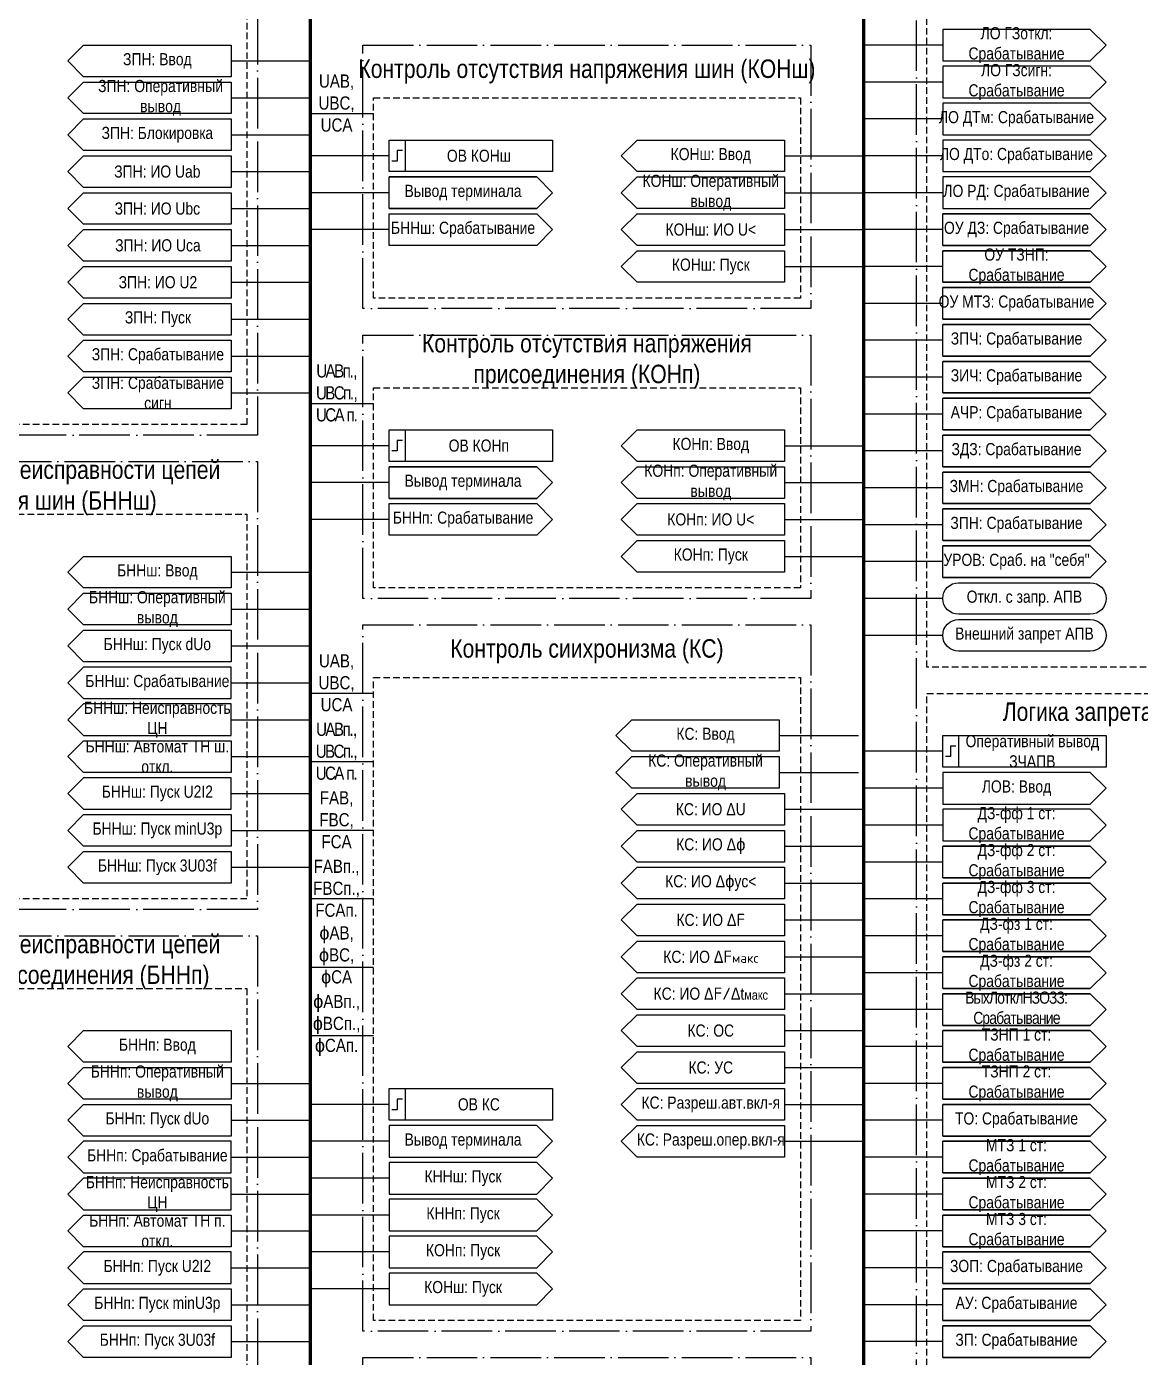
# Model space of a CAD drawing. Header units: millimetres. Extents: x -32357 to 1150, y -489 to 2440.
# Drawn here: x -28186.8 to -27975.5, y -9 to 243.5 of the extents above; entities that cross this region are included whole.
import ezdxf

# ---------------------------------------------------------------- set-up
doc = ezdxf.new("R2010")
doc.units = ezdxf.units.MM
doc.linetypes.add('ACAD_ISO04W100', pattern=[30, 24, -3, 0, -3])
doc.linetypes.add('штриховая2', pattern=[0.375, 0.25, -0.125])
doc.layers.add('TEXT', color=7, linetype='Continuous', lineweight=25)
doc.styles.add('2.5_Gost_RD', font='ARIALN.TTF', dxfattribs={"height": 2.5})
doc.styles.add('3.5_Gost_RD', font='ARIALN.TTF', dxfattribs={"height": 3.5})

msp = doc.modelspace()

# ---------------------------------------------------------------- linework, layer by layer
at = {"lineweight": 100, "ltscale": 100}
for p, q in [((-28133, 782), (-28133, -216)), ((-28028, 782), (-28028, -216))]:
    msp.add_line(p, q, dxfattribs=at)
at = {"ltscale": 100}
for p, q in [((-28013, 240), (-28028, 240)), ((-28148, 237), (-28133, 237)), ((-28013, 233), (-28028, 233)), ((-28148, 230), (-28133, 230)), ((-28133, 227), (-28121, 227)), ((-28013, 226), (-28028, 226)), ((-28148, 223), (-28133, 223)), ((-28118, 219), (-28133, 219)), ((-28043, 219), (-28028, 219)), ((-28013, 219), (-28028, 219)), ((-28148, 216), (-28133, 216)), ((-28118, 212), (-28133, 212)), ((-28043, 212), (-28028, 212)), ((-28013, 212), (-28028, 212)), ((-28148, 209), (-28133, 209)), ((-28118, 205), (-28133, 205)), ((-28043, 205), (-28028, 205)), ((-28013, 205), (-28028, 205)), ((-28148, 202), (-28133, 202)), ((-28043, 198), (-28028, 198)), ((-28013, 198), (-28028, 198)), ((-28148, 195), (-28133, 195)), ((-28013, 191), (-28028, 191)), ((-28148, 188), (-28133, 188)), ((-28013, 184), (-28028, 184)), ((-28148, 181), (-28133, 181)), ((-28013, 177), (-28028, 177)), ((-28148, 174), (-28133, 174)), ((-28133, 172), (-28121, 172)), ((-28013, 170), (-28028, 170)), ((-28118, 164), (-28133, 164)), ((-28043, 164), (-28028, 164)), ((-28013, 163), (-28028, 163)), ((-28118, 157), (-28133, 157)), ((-28043, 157), (-28028, 157)), ((-28013, 156), (-28028, 156)), ((-28118, 150), (-28133, 150)), ((-28043, 150), (-28028, 150)), ((-28013, 149), (-28028, 149)), ((-28043, 143), (-28028, 143)), ((-28013, 142), (-28028, 142)), ((-28148, 140), (-28133, 140)), ((-28013, 135), (-28028, 135)), ((-28148, 133), (-28133, 133)), ((-28013, 128), (-28028, 128)), ((-28148, 126), (-28133, 126)), ((-28148, 119), (-28133, 119)), ((-28121, 117), (-28133, 117)), ((-28148, 112), (-28133, 112)), ((-28072, 112), (-28044, 112)), ((-28044, 109), (-28029, 109)), ((-28148, 105), (-28133, 105)), ((-28121, 104), (-28133, 104)), ((-28044, 106), (-28072, 106)), ((-28072, 105), (-28044, 105)), ((-28013, 106), (-28028, 106)), ((-28044, 102), (-28029, 102)), ((-28013, 99), (-28028, 99)), ((-28148, 98), (-28133, 98)), ((-28071, 98), (-28043, 98)), ((-28043, 95), (-28028, 95)), ((-28148, 91), (-28133, 91)), ((-28121, 91), (-28133, 91)), ((-28043, 92), (-28071, 92)), ((-28071, 91), (-28043, 91)), ((-28013, 92), (-28028, 92)), ((-28043, 88), (-28028, 88)), ((-28148, 84), (-28133, 84)), ((-28043, 85), (-28071, 85)), ((-28013, 85), (-28028, 85)), ((-28043, 81), (-28028, 81)), ((-28121, 78), (-28133, 78)), ((-28043, 78), (-28071, 78)), ((-28013, 78), (-28028, 78)), ((-28043, 74), (-28028, 74)), ((-28043, 71), (-28071, 71)), ((-28013, 71), (-28028, 71)), ((-28043, 67), (-28028, 67)), ((-28121, 65), (-28133, 65)), ((-28043, 64), (-28071, 64)), ((-28013, 64), (-28028, 64)), ((-28043, 60), (-28028, 60)), ((-28043, 57), (-28071, 57)), ((-28013, 57), (-28028, 57)), ((-28121, 52), (-28133, 52)), ((-28043, 53), (-28028, 53)), ((-28043, 50), (-28071, 50)), ((-28013, 50), (-28028, 50)), ((-28043, 46), (-28028, 46)), ((-28148, 43), (-28133, 43)), ((-28043, 43), (-28071, 43)), ((-28013, 43), (-28028, 43)), ((-28118, 39), (-28133, 39)), ((-28043, 39), (-28028, 39)), ((-28148, 36), (-28133, 36)), ((-28043, 36), (-28071, 36)), ((-28013, 36), (-28028, 36)), ((-28118, 32), (-28133, 32)), ((-28043, 32), (-28028, 32)), ((-28148, 29), (-28133, 29)), ((-28043, 29), (-28071, 29)), ((-28013, 29), (-28028, 29)), ((-28118, 25), (-28133, 25)), ((-28148, 22), (-28133, 22)), ((-28013, 22), (-28028, 22)), ((-28118, 18), (-28133, 18)), ((-28148, 15), (-28133, 15)), ((-28013, 15), (-28028, 15)), ((-28118, 11), (-28133, 11)), ((-28148, 8), (-28133, 8)), ((-28013, 8), (-28028, 8)), ((-28118, 4), (-28133, 4)), ((-28148, 1), (-28133, 1)), ((-28013, 1), (-28028, 1)), ((-28148, -6), (-28133, -6)), ((-28013, -6), (-28028, -6))]:
    msp.add_line(p, q, dxfattribs=at)
at = {"color": 251, "linetype": 'ACAD_ISO04W100', "lineweight": 30, "ltscale": 0.4, "true_color": 0x58595b}
for points in [[(-28018, 777), (-27933, 777), (-27933, -140), (-28018, -140)], [(-28228, 258), (-28143, 258), (-28143, 166), (-28228, 166)], [(-28123, 240), (-28038, 240), (-28038, 190), (-28123, 190)], [(-28123, 185), (-28038, 185), (-28038, 135), (-28123, 135)], [(-28228, 161), (-28143, 161), (-28143, 76), (-28228, 76)], [(-28123, 130), (-28038, 130), (-28038, -4), (-28123, -4)], [(-28228, 71), (-28143, 71), (-28143, -14), (-28228, -14)], [(-28123, -9), (-28038, -9), (-28038, -185), (-28123, -185)]]:
    msp.add_lwpolyline(points, close=True, dxfattribs=at)
at = {"linetype": 'штриховая2', "ltscale": 5}
for points in [[(-28016, 377), (-27935, 377), (-27935, 122), (-28016, 122)], [(-28226, 248), (-28145, 248), (-28145, 168), (-28226, 168)], [(-28121, 230), (-28040, 230), (-28040, 192), (-28121, 192)], [(-28121, 175), (-28040, 175), (-28040, 137), (-28121, 137)], [(-28226, 151), (-28145, 151), (-28145, 78), (-28226, 78)], [(-28121, 120), (-28040, 120), (-28040, -2), (-28121, -2)], [(-28016, 117), (-27935, 117), (-27935, -138), (-28016, -138)], [(-28226, 61), (-28145, 61), (-28145, -12), (-28226, -12)]]:
    msp.add_lwpolyline(points, close=True, dxfattribs=at)
at = {"ltscale": 100}
for points in [[(-27982, 240), (-27985, 243), (-28013, 243), (-28013, 237), (-27985, 237), (-27982, 240)], [(-27982, 233), (-27985, 236), (-28013, 236), (-28013, 230), (-27985, 230), (-27982, 233)], [(-27982, 226), (-27985, 229), (-28013, 229), (-28013, 223), (-27985, 223), (-27982, 226)], [(-27982, 219), (-27985, 222), (-28013, 222), (-28013, 216), (-27985, 216), (-27982, 219)], [(-28118, 209), (-28090, 209), (-28087, 212), (-28090, 215), (-28118, 215), (-28090, 215), (-28087, 212), (-28090, 209), (-28118, 209), (-28118, 215)], [(-27982, 212), (-27985, 215), (-28013, 215), (-28013, 209), (-27985, 209), (-27982, 212)], [(-28118, 154), (-28090, 154), (-28087, 157), (-28090, 160), (-28118, 160), (-28090, 160), (-28087, 157), (-28090, 154), (-28118, 154), (-28118, 160)], [(-28075, 109), (-28072, 112), (-28044, 112), (-28044, 106), (-28072, 106), (-28075, 109)], [(-28075, 102), (-28072, 105), (-28044, 105), (-28044, 99), (-28072, 99), (-28075, 102)], [(-27982, 99), (-27985, 102), (-28013, 102), (-28013, 96), (-27985, 96), (-27982, 99)], [(-28074, 95), (-28071, 98), (-28043, 98), (-28043, 92), (-28071, 92), (-28074, 95)], [(-28074, 88), (-28071, 91), (-28043, 91), (-28043, 85), (-28071, 85), (-28074, 88)], [(-28074, 81), (-28071, 84), (-28043, 84), (-28043, 78), (-28071, 78), (-28074, 81)], [(-28074, 74), (-28071, 77), (-28043, 77), (-28043, 71), (-28071, 71), (-28074, 74)], [(-28074, 67), (-28071, 70), (-28043, 70), (-28043, 64), (-28071, 64), (-28074, 67)], [(-28074, 60), (-28071, 63), (-28043, 63), (-28043, 57), (-28071, 57), (-28074, 60)], [(-28074, 53), (-28071, 56), (-28043, 56), (-28043, 50), (-28071, 50), (-28074, 53)], [(-28074, 46), (-28071, 49), (-28043, 49), (-28043, 43), (-28071, 43), (-28074, 46)], [(-28074, 39), (-28071, 42), (-28043, 42), (-28043, 36), (-28071, 36), (-28074, 39)], [(-28074, 32), (-28071, 35), (-28043, 35), (-28043, 29), (-28071, 29), (-28074, 32)]]:
    msp.add_lwpolyline(points, dxfattribs=at)
for points in [[(-28148, 240), (-28148, 234), (-28176, 234), (-28179, 237), (-28176, 240)], [(-28148, 233), (-28148, 227), (-28176, 227), (-28179, 230), (-28176, 233)], [(-28176, 226), (-28148, 226), (-28148, 220), (-28176, 220), (-28179, 223)], [(-28118, 222), (-28115, 222), (-28115, 216), (-28118, 216)], [(-28118, 222), (-28087, 222), (-28087, 216), (-28118, 216)], [(-28043, 222), (-28043, 216), (-28071, 216), (-28074, 219), (-28071, 222)], [(-28176, 219), (-28148, 219), (-28148, 213), (-28176, 213), (-28179, 216)], [(-28043, 215), (-28043, 209), (-28071, 209), (-28074, 212), (-28071, 215)], [(-28176, 212), (-28148, 212), (-28148, 206), (-28176, 206), (-28179, 209)], [(-28118, 208), (-28090, 208), (-28087, 205), (-28090, 202), (-28118, 202)], [(-28071, 208), (-28043, 208), (-28043, 202), (-28071, 202), (-28074, 205)], [(-28176, 205), (-28148, 205), (-28148, 199), (-28176, 199), (-28179, 202)], [(-28071, 201), (-28043, 201), (-28043, 195), (-28071, 195), (-28074, 198)], [(-28176, 198), (-28148, 198), (-28148, 192), (-28176, 192), (-28179, 195)], [(-28176, 191), (-28148, 191), (-28148, 185), (-28176, 185), (-28179, 188)], [(-28176, 184), (-28148, 184), (-28148, 178), (-28176, 178), (-28179, 181)], [(-28176, 177), (-28148, 177), (-28148, 171), (-28176, 171), (-28179, 174)], [(-28118, 167), (-28115, 167), (-28115, 161), (-28118, 161)], [(-28118, 167), (-28087, 167), (-28087, 161), (-28118, 161)], [(-28043, 167), (-28043, 161), (-28071, 161), (-28074, 164), (-28071, 167)], [(-28043, 160), (-28043, 154), (-28071, 154), (-28074, 157), (-28071, 160)], [(-28118, 153), (-28090, 153), (-28087, 150), (-28090, 147), (-28118, 147)], [(-28071, 153), (-28043, 153), (-28043, 147), (-28071, 147), (-28074, 150)], [(-28071, 146), (-28043, 146), (-28043, 140), (-28071, 140), (-28074, 143)], [(-28148, 137), (-28176, 137), (-28179, 140), (-28176, 143), (-28148, 143)], [(-28148, 130), (-28176, 130), (-28179, 133), (-28176, 136), (-28148, 136)], [(-28148, 123), (-28176, 123), (-28179, 126), (-28176, 129), (-28148, 129)], [(-28176, 116), (-28148, 116), (-28148, 122), (-28176, 122), (-28179, 119)], [(-28176, 109), (-28148, 109), (-28148, 115), (-28176, 115), (-28179, 112)], [(-28013, 109), (-27982, 109), (-27982, 103), (-28013, 103)], [(-28013, 109), (-28010, 109), (-28010, 103), (-28013, 103)], [(-28148, 102), (-28176, 102), (-28179, 105), (-28176, 108), (-28148, 108)], [(-28176, 95), (-28148, 95), (-28148, 101), (-28176, 101), (-28179, 98)], [(-28179, 91), (-28176, 94), (-28148, 94), (-28148, 88), (-28176, 88)], [(-28179, 84), (-28176, 87), (-28148, 87), (-28148, 81), (-28176, 81)], [(-28148, 47), (-28176, 47), (-28179, 50), (-28176, 53), (-28148, 53)], [(-28148, 40), (-28176, 40), (-28179, 43), (-28176, 46), (-28148, 46)], [(-28118, 42), (-28087, 42), (-28087, 36), (-28118, 36)], [(-28118, 42), (-28115, 42), (-28115, 36), (-28118, 36)], [(-28148, 33), (-28176, 33), (-28179, 36), (-28176, 39), (-28148, 39)], [(-28176, 26), (-28148, 26), (-28148, 32), (-28176, 32), (-28179, 29)], [(-28176, 19), (-28148, 19), (-28148, 25), (-28176, 25), (-28179, 22)], [(-28148, 12), (-28176, 12), (-28179, 15), (-28176, 18), (-28148, 18)], [(-28176, 5), (-28148, 5), (-28148, 11), (-28176, 11), (-28179, 8)], [(-28179, 1), (-28176, 4), (-28148, 4), (-28148, -2), (-28176, -2)], [(-28179, -6), (-28176, -3), (-28148, -3), (-28148, -9), (-28176, -9)]]:
    msp.add_lwpolyline(points, close=True, dxfattribs=at)
at = {"lineweight": 30, "ltscale": 100}
for points in [[(-28115.5, 220), (-28116.5, 220), (-28116.5, 218), (-28117.5, 218)], [(-28115.5, 165), (-28116.5, 165), (-28116.5, 163), (-28117.5, 163)], [(-28010.5, 107), (-28011.5, 107), (-28011.5, 105), (-28012.5, 105)], [(-28115.5, 40), (-28116.5, 40), (-28116.5, 38), (-28117.5, 38)]]:
    msp.add_lwpolyline(points, dxfattribs=at)
at = {"ltscale": 100}
for points in [[(-28010, 132, -1), (-28010, 138), (-27985, 138, -1), (-27985, 132)], [(-28010, 125, -1), (-28010, 131), (-27985, 131, -1), (-27985, 125)]]:
    msp.add_lwpolyline(points, format="xyb", close=True, dxfattribs=at)
at = {"layer": 'TEXT', "ltscale": 100}
for points in [[(-28013, 202), (-27985, 202), (-27982, 205), (-27985, 208), (-28013, 208), (-27985, 208), (-27982, 205), (-27985, 202), (-28013, 202), (-28013, 208)], [(-28013, 195), (-27985, 195), (-27982, 198), (-27985, 201), (-28013, 201), (-27985, 201), (-27982, 198), (-27985, 195), (-28013, 195), (-28013, 201)], [(-28013, 188), (-27985, 188), (-27982, 191), (-27985, 194), (-28013, 194), (-27985, 194), (-27982, 191), (-27985, 188), (-28013, 188), (-28013, 194)], [(-28013, 181), (-27985, 181), (-27982, 184), (-27985, 187), (-28013, 187), (-27985, 187), (-27982, 184), (-27985, 181), (-28013, 181), (-28013, 187)], [(-28013, 174), (-27985, 174), (-27982, 177), (-27985, 180), (-28013, 180), (-27985, 180), (-27982, 177), (-27985, 174), (-28013, 174), (-28013, 180)], [(-28013, 167), (-27985, 167), (-27982, 170), (-27985, 173), (-28013, 173), (-27985, 173), (-27982, 170), (-27985, 167), (-28013, 167), (-28013, 173)], [(-28013, 160), (-27985, 160), (-27982, 163), (-27985, 166), (-28013, 166), (-27985, 166), (-27982, 163), (-27985, 160), (-28013, 160), (-28013, 166)], [(-28013, 153), (-27985, 153), (-27982, 156), (-27985, 159), (-28013, 159), (-27985, 159), (-27982, 156), (-27985, 153), (-28013, 153), (-28013, 159)], [(-28013, 146), (-27985, 146), (-27982, 149), (-27985, 152), (-28013, 152), (-27985, 152), (-27982, 149), (-27985, 146), (-28013, 146), (-28013, 152)], [(-28013, 139), (-27985, 139), (-27982, 142), (-27985, 145), (-28013, 145), (-27985, 145), (-27982, 142), (-27985, 139), (-28013, 139), (-28013, 145)], [(-28013, 82), (-27985, 82), (-27982, 85), (-27985, 88), (-28013, 88), (-27985, 88), (-27982, 85), (-27985, 82), (-28013, 82), (-28013, 88)], [(-28013, 75), (-27985, 75), (-27982, 78), (-27985, 81), (-28013, 81), (-27985, 81), (-27982, 78), (-27985, 75), (-28013, 75), (-28013, 81)], [(-28013, 68), (-27985, 68), (-27982, 71), (-27985, 74), (-28013, 74), (-27985, 74), (-27982, 71), (-27985, 68), (-28013, 68), (-28013, 74)], [(-28013, 61), (-27985, 61), (-27982, 64), (-27985, 67), (-28013, 67), (-27985, 67), (-27982, 64), (-27985, 61), (-28013, 61), (-28013, 67)], [(-28013, 54), (-27985, 54), (-27982, 57), (-27985, 60), (-28013, 60), (-27985, 60), (-27982, 57), (-27985, 54), (-28013, 54), (-28013, 60)], [(-28013, 47), (-27985, 47), (-27982, 50), (-27985, 53), (-28013, 53), (-27985, 53), (-27982, 50), (-27985, 47), (-28013, 47), (-28013, 53)], [(-28013, 40), (-27985, 40), (-27982, 43), (-27985, 46), (-28013, 46), (-27985, 46), (-27982, 43), (-27985, 40), (-28013, 40), (-28013, 46)], [(-28013, 33), (-27985, 33), (-27982, 36), (-27985, 39), (-28013, 39), (-27985, 39), (-27982, 36), (-27985, 33), (-28013, 33), (-28013, 39)], [(-28013, 26), (-27985, 26), (-27982, 29), (-27985, 32), (-28013, 32), (-27985, 32), (-27982, 29), (-27985, 26), (-28013, 26), (-28013, 32)], [(-28013, 19), (-27985, 19), (-27982, 22), (-27985, 25), (-28013, 25), (-27985, 25), (-27982, 22), (-27985, 19), (-28013, 19), (-28013, 25)], [(-28013, 12), (-27985, 12), (-27982, 15), (-27985, 18), (-28013, 18), (-27985, 18), (-27982, 15), (-27985, 12), (-28013, 12), (-28013, 18)], [(-28013, 5), (-27985, 5), (-27982, 8), (-27985, 11), (-28013, 11), (-27985, 11), (-27982, 8), (-27985, 5), (-28013, 5), (-28013, 11)], [(-28013, -2), (-27985, -2), (-27982, 1), (-27985, 4), (-28013, 4), (-27985, 4), (-27982, 1), (-27985, -2), (-28013, -2), (-28013, 4)], [(-28013, -9), (-27985, -9), (-27982, -6), (-27985, -3), (-28013, -3), (-27985, -3), (-27982, -6), (-27985, -9), (-28013, -9), (-28013, -3)]]:
    msp.add_lwpolyline(points, dxfattribs=at)
for points in [[(-28013, 95), (-28013, 89), (-27985, 89), (-27982, 92), (-27985, 95)], [(-28118, 35), (-28118, 29), (-28090, 29), (-28087, 32), (-28090, 35)], [(-28118, 28), (-28118, 22), (-28090, 22), (-28087, 25), (-28090, 28)], [(-28118, 21), (-28118, 15), (-28090, 15), (-28087, 18), (-28090, 21)], [(-28118, 14), (-28118, 8), (-28090, 8), (-28087, 11), (-28090, 14)], [(-28118, 7), (-28118, 1), (-28090, 1), (-28087, 4), (-28090, 7)]]:
    msp.add_lwpolyline(points, close=True, dxfattribs=at)

# ---------------------------------------------------------------- texts
at = {"ltscale": 100, "attachment_point": 5, "style": '2.5_Gost_RD'}
for s, insert, char_height, width in [('ЗПН: Ввод', (-28162, 237), 2.3, 28), ('ЗПН: Оперативный вывод', (-28161.39, 230), 2.3, 29.22), ('UAB, UBC, UCA', (-28128, 229), 2.5, 10.076), ('КОНш: Ввод', (-28057, 219), 2.3, 28), ('КОНш: Оперативный вывод', (-28057, 212), 2.3, 28), ('КОНш: ИО U<', (-28057, 205), 2.3, 28), ('КОНш: Пуск', (-28057, 198), 2.3, 28), ('{\\T0.8;UABп., UBCп., UCA п.}', (-28128, 174), 2.5, 10.076), ('КОНп: Ввод', (-28057, 164), 2.3, 28), ('КОНп: Оперативный вывод', (-28057, 157), 2.3, 28), ('КОНп: ИО U<', (-28057, 150), 2.3, 28), ('КОНп: Пуск', (-28057, 143), 2.3, 28), ('БННш: Ввод', (-28162, 140), 2.3, 28), ('БННш: Оперативный вывод', (-28162, 133), 2.3, 28), ('Откл. с запр. АПВ', (-27997.5, 135), 2.3, 31), ('Внешний запрет АПВ', (-27997.5, 128), 2.3, 31), ('БННш: Пуск dUо', (-28162, 126), 2.3, 28), ('UAB, UBC, UCA', (-28128, 119), 2.5, 10.076), ('БННш: Срабатывание', (-28162, 119), 2.3, 28), ('БННш: Неисправность ЦН', (-28162, 112), 2.3, 28), ('{\\T0.8;UABп., UBCп., UCA п.}', (-28128.04, 106), 2.5, 10.076), ('КС: Ввод', (-28058, 109), 2.3, 28), ('БННш: Автомат ТН ш. откл.', (-28162, 105), 2.3, 28), ('КС: Оперативный вывод', (-28058, 102), 2.3, 28), ('БННш: Пуск U2I2', (-28162, 98), 2.3, 28), ('FAB, FBC, FCA', (-28128, 93), 2.5, 10.076), ('КС: ИО ΔU', (-28057, 95), 2.3, 28), ('БННш: Пуск minU3p', (-28162, 91), 2.3, 28), ('КС: ИО Δ{\\fISOCPEUR|b0|i0|c204|p34;ɸ}', (-28057, 88), 2.3, 28), ('БННш: Пуск 3U03f', (-28162, 84), 2.3, 28), ('FABп., FBCп., FCAп.', (-28128, 80), 2.5, 10.076), ('КС: ИО {\\C7;Δ\\fISOCPEUR|b0|i0|c204|p34;ɸ\\fArial Narrow|b0|i0|c204|p34;ус<}', (-28057, 81), 2.3, 28), ('КС: ИО Δ{\\fISOCPEUR|b0|i0|c204|p34;F}', (-28057, 74), 2.3, 28), ('{\\fISOCPEUR|b0|i0|c204|p34;ɸ}AB, {\\fISOCPEUR|b0|i0|c204|p34;ɸ}BC, {\\fISOCPEUR|b0|i0|c204|p34;ɸ}CA', (-28128, 67), 2.5, 10.076), ('КС: ИО Δ{\\fISOCPEUR|b0|i0|c204|p34;F\\H0.78261x;макс}', (-28057, 67), 2.3, 28), ('КС: ИО Δ{\\fISOCPEUR|b0|i0|c204|p34;F/}Δt{\\H0.78261x;макс}', (-28057, 60), 2.3, 28), ('{\\fISOCPEUR|b0|i0|c204|p34;ɸ}ABп., {\\fISOCPEUR|b0|i0|c204|p34;ɸ}BCп., {\\fISOCPEUR|b0|i0|c204|p34;ɸ}CAп.', (-28128, 54), 2.5, 10.076), ('КС: ОС', (-28057, 53), 2.3, 28), ('БННп: Ввод', (-28162, 50), 2.3, 28), ('БННп: Оперативный вывод', (-28162, 43), 2.3, 28), ('КС: УС', (-28057, 46), 2.3, 28), ('КС: Разреш.авт.вкл-я', (-28057, 39), 2.3, 28), ('БННп: Пуск dUо', (-28162, 36), 2.3, 28), ('КС: Разреш.опер.вкл-я', (-28057, 32), 2.3, 28), ('БННп: Срабатывание', (-28162, 29), 2.3, 28), ('БННп: Неисправность ЦН', (-28162, 22), 2.3, 28), ('БННп: Автомат ТН п. откл.', (-28162, 15), 2.3, 28), ('БННп: Пуск U2I2', (-28162, 8), 2.3, 28), ('БННп: Пуск minU3p', (-28162, 1), 2.3, 28), ('БННп: Пуск 3U03f', (-28162, -6), 2.3, 28)]:
    msp.add_mtext(s, dxfattribs=dict(at, insert=insert, char_height=char_height, width=width))
at = {"color": 30, "ltscale": 100, "char_height": 3.5, "attachment_point": 5, "style": '3.5_Gost_RD'}
for s, insert, width in [('Контроль отсутствия напряжения шин (КОНш)', (-28080.5, 235), 85), ('Контроль отсутствия напряжения присоединения (КОНп)', (-28080.5, 180), 85), ('\\pt108.5;Блокировка при неисправности цепей напряжения шин (БННш)', (-28185.5, 156), 85), ('Контроль сиихронизма (КС)', (-28080.5, 125), 85), ('Логика запрета АПВ (ЗАПВ)', (-27975.5, 113), 81), ('\\pt108.5;Блокировка при неисправности цепей напряжения присоединения (БННп)', (-28185.5, 66), 85)]:
    msp.add_mtext(s, dxfattribs=dict(at, insert=insert, width=width))
at = {"color": 0, "ltscale": 100, "char_height": 2.3, "width": 28, "attachment_point": 5, "style": '2.5_Gost_RD'}
for s, insert in [('ЗПН: Блокировка', (-28162, 223)), ('{\\C256;ЗПН: ИО Uab}', (-28162, 216)), ('{\\C256;ЗПН: ИО Ubc}', (-28162, 208.98)), ('{\\C256;ЗПН: ИО Uca}', (-28161.89, 202)), ('{\\C256;ЗПН: ИО U2}', (-28161.89, 195)), ('{\\C256;ЗПН: Пуск}', (-28161.89, 188)), ('{\\C256;ЗПН: Срабатывание}', (-28161.89, 181)), ('{\\C256;ЗПН: Срабатывание сигн}', (-28161.89, 174)), ('{\\C256;ОВ КС}', (-28101, 39))]:
    msp.add_mtext(s, dxfattribs=dict(at, insert=insert))
at = {"layer": 'TEXT', "color": 0, "ltscale": 100, "char_height": 2.3, "width": 28, "attachment_point": 5, "style": '2.5_Gost_RD'}
for s, insert in [('{\\C256;ЛО ГЗоткл:\\PСрабатывание}', (-27999, 240)), ('{\\C256;ЛО ГЗсигн:\\PСрабатывание}', (-27999, 233)), ('{\\C256;ЛО ДТм: Срабатывание}', (-27999, 226)), ('{\\C256;ОВ КОНш}', (-28101, 219)), ('{\\C256;ЛО ДТо: Срабатывание}', (-27999, 219)), ('{\\C256;Вывод терминала}', (-28104, 212)), ('{\\C256;ЛО РД: Срабатывание}', (-27999, 212)), ('{\\C256;ОУ ДЗ: Срабатывание }', (-27999, 205)), ('{\\C256;ОУ ТЗНП: Срабатывание }', (-27999, 198)), ('{\\C256;ОУ МТЗ: Срабатывание }', (-27999, 191)), ('{\\C256;ЗПЧ: Срабатывание }', (-27999, 184)), ('{\\C256;ЗИЧ: Срабатывание }', (-27999, 177)), ('{\\C256;АЧР: Срабатывание}', (-27999, 170)), ('{\\C256;ОВ КОНп}', (-28101, 164)), ('{\\C256;ЗДЗ: Срабатывание }', (-27999, 163)), ('{\\C256;Вывод терминала}', (-28104, 157)), ('{\\C256;ЗМН: Срабатывание}', (-27999, 156)), ('{\\C256;ЗПН: Срабатывание}', (-27999, 149)), ('{\\C256;УРОВ: Сраб. на "себя"}', (-27999, 142)), ('{\\C256;Оперативный вывод ЗЧАПВ}', (-27996, 106)), ('{\\C256;ДЗ-фф 2 ст: Срабатывание}', (-27999, 85)), ('{\\C256;ДЗ-фф 3 ст: Срабатывание}', (-27999, 78)), ('{\\C256;ДЗ-фз 1 ст: Срабатывание}', (-27999, 71)), ('{\\C256;ДЗ-фз 2 ст: Срабатывание}', (-27999, 64)), ('{\\T0.9;\\C256;ВыхЛотклНЗОЗЗ\\A1;\\T1;:\\T0.9; Срабатывание}', (-27999, 57)), ('\\A1;{\\C256;ТЗНП 1 ст: \\A0;Срабатывание}', (-27999, 50)), ('\\A1;{\\C256;ТЗНП 2 ст: \\A0;Срабатывание}', (-27999, 43)), ('{\\C256;ТО: Срабатывание}', (-27999, 36)), ('\\A1;{\\C256;МТЗ 1 ст: Срабатывание}', (-27999, 29)), ('\\A1;{\\C256;МТЗ 2 ст: Срабатывание}', (-27999, 22)), ('\\A1;{\\C256;МТЗ 3 ст: Срабатывание}', (-27999, 15)), ('{\\C256;ЗОП: Срабатывание}', (-27999, 8)), ('{\\C256;АУ: Срабатывание}', (-27999, 1)), ('{\\C256;ЗП: Срабатывание}', (-27999, -6))]:
    msp.add_mtext(s, dxfattribs=dict(at, insert=insert))
at = {"layer": 'TEXT', "ltscale": 100, "char_height": 2.3, "width": 28, "attachment_point": 5, "style": '2.5_Gost_RD'}
for s, insert in [('БННш: Срабатывание', (-28104, 205)), ('БННп: Срабатывание', (-28104, 150)), ('ЛОВ: Ввод', (-27999, 99)), ('ДЗ-фф 1 ст: Срабатывание', (-27999, 92)), ('Вывод терминала', (-28104, 32)), ('КННш: Пуск', (-28104, 25)), ('КННп: Пуск', (-28104, 18)), ('КОНп: Пуск', (-28104, 11)), ('КОНш: Пуск', (-28104, 4))]:
    msp.add_mtext(s, dxfattribs=dict(at, insert=insert))

doc.saveas('drawing.dxf')
